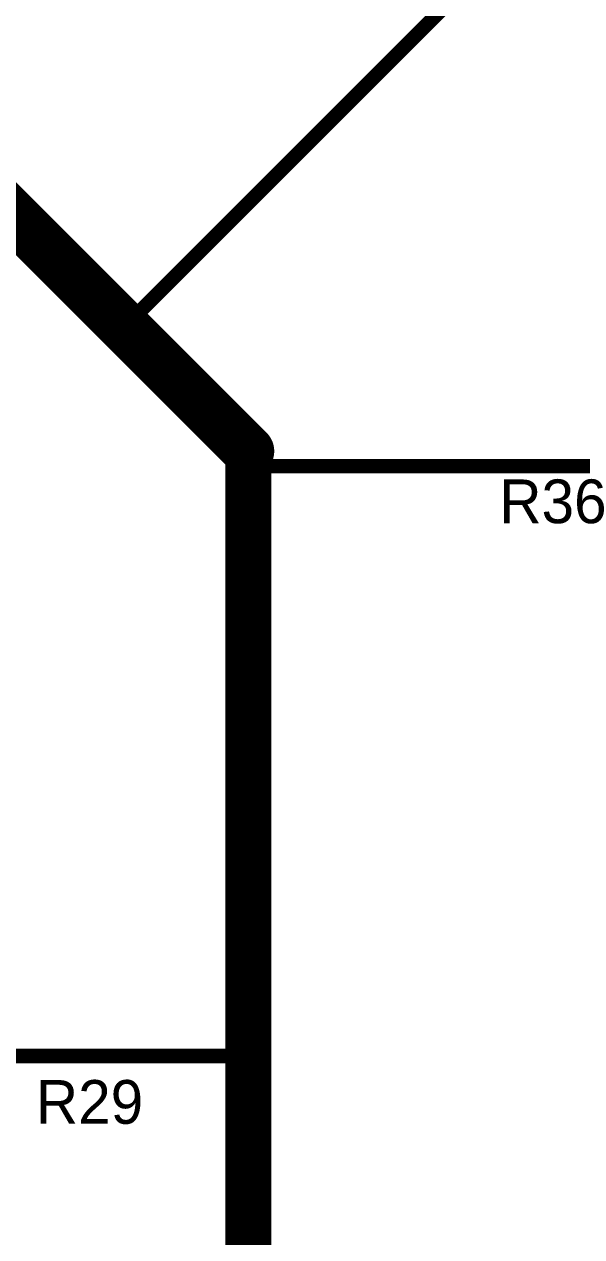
# Model space of a CAD drawing. Header units: millimetres. Extents: x 0 to 395, y 0 to 190.
# Drawn here: x 324.21 to 343.64, y 115.35 to 157.6 of the extents above; entities that cross this region are included whole.
import ezdxf

# ---------------------------------------------------------------- set-up
doc = ezdxf.new("R2010")
doc.units = ezdxf.units.MM
doc.layers.add('TopLayer', color=1, linetype='Continuous')
doc.layers.add('TopOverlay', color=2, linetype='Continuous')

msp = doc.modelspace()

# ---------------------------------------------------------------- linework, layer by layer
at = {"layer": 'TopLayer'}
for points, const_width in [([(327.7, 147.05), (341.677, 161.027)], 0.5), ([(318.8, 155.95), (327.7, 147.05)], 1.8), ([(327.7, 147.05), (332.025, 142.725)], 1.8), ([(332.025, 121.825), (332.025, 142.725)], 1.6), ([(332.025, 142.725), (332.554, 142.196)], 0.5), ([(332.554, 142.196), (346.811, 142.196)], 0.5), ([(332.025, 111.25), (332.025, 121.825)], 1.6), ([(322.512, 121.65), (331.85, 121.65)], 0.5), ([(331.85, 121.65), (332.025, 121.825)], 0.5)]:
    msp.add_lwpolyline(points, dxfattribs=dict(at, const_width=const_width))
for points, const_width in [([(327.25, 147.05, 1), (328.15, 147.05, 1)], 0.9), ([(327.25, 147.05, 1), (328.15, 147.05, 1)], 0.9), ([(327.575, 147.05, 1), (327.825, 147.05, 1)], 0.25), ([(331.575, 142.725, 1), (332.475, 142.725, 1)], 0.9), ([(331.625, 142.725, 1), (332.425, 142.725, 1)], 0.8), ([(331.9, 142.725, 1), (332.15, 142.725, 1)], 0.25), ([(332.429, 142.196, 1), (332.679, 142.196, 1)], 0.25), ([(332.429, 142.196, 1), (332.679, 142.196, 1)], 0.25), ([(331.625, 121.825, 1), (332.425, 121.825, 1)], 0.8), ([(331.625, 121.825, 1), (332.425, 121.825, 1)], 0.8), ([(331.725, 121.65, 1), (331.975, 121.65, 1)], 0.25), ([(331.725, 121.65, 1), (331.975, 121.65, 1)], 0.25), ([(331.9, 121.825, 1), (332.15, 121.825, 1)], 0.25)]:
    msp.add_lwpolyline(points, format="xyb", close=True, dxfattribs=dict(at, const_width=const_width))

# ---------------------------------------------------------------- texts
at = {"layer": 'TopOverlay'}
for s, p in [('R36', (340.769, 140.213)), ('R29', (324.619, 119.288))]:
    msp.add_text(s, height=1.524, dxfattribs=at).set_placement(p)

doc.saveas('drawing.dxf')
